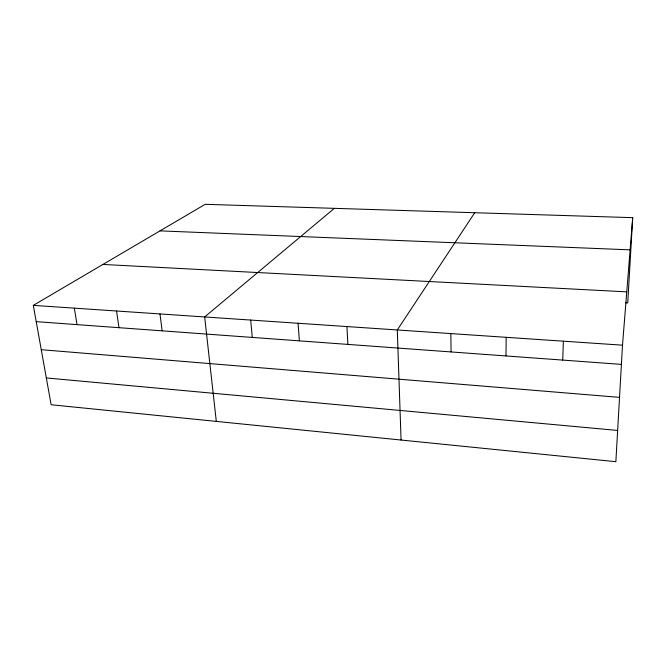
<?xml version="1.0" encoding="UTF-8"?>
<svg xmlns="http://www.w3.org/2000/svg" width="666" height="666" viewBox="0 0 666 666"><rect width="100%" height="100%" fill="white"/><g stroke="black" fill="none" stroke-linecap="round" stroke-linejoin="round"><path stroke-width="1" d="M505.993 355.944L506.177 337.321M562.737 360.09L563.361 341.183M632.7 217.665L622.502 345.179L615.859 461.688L51.14 404.745L33.3 305.378L205.195 204.312L632.7 217.665L627.738 302.93L625.665 302.814M474.725 212.729L397.294 329.97L401.065 440.026M334.349 208.35L204.653 316.958L216.308 421.395M160.031 230.869L630.128 249.85M102.922 264.444L626.764 291.858M33.3 305.378L622.502 345.179M36.222 321.645L621.403 364.377M41.259 349.692L619.522 397.369M46.329 377.938L617.64 430.444M74.342 308.15L77.031 324.625M116.542 311.005L118.989 327.689M159.965 313.936L162.154 330.835M250.674 320.063L252.289 337.421M298.068 323.268L299.375 340.859M346.919 326.565L347.893 344.405M450.849 333.583L451.082 351.939"/></g></svg>
